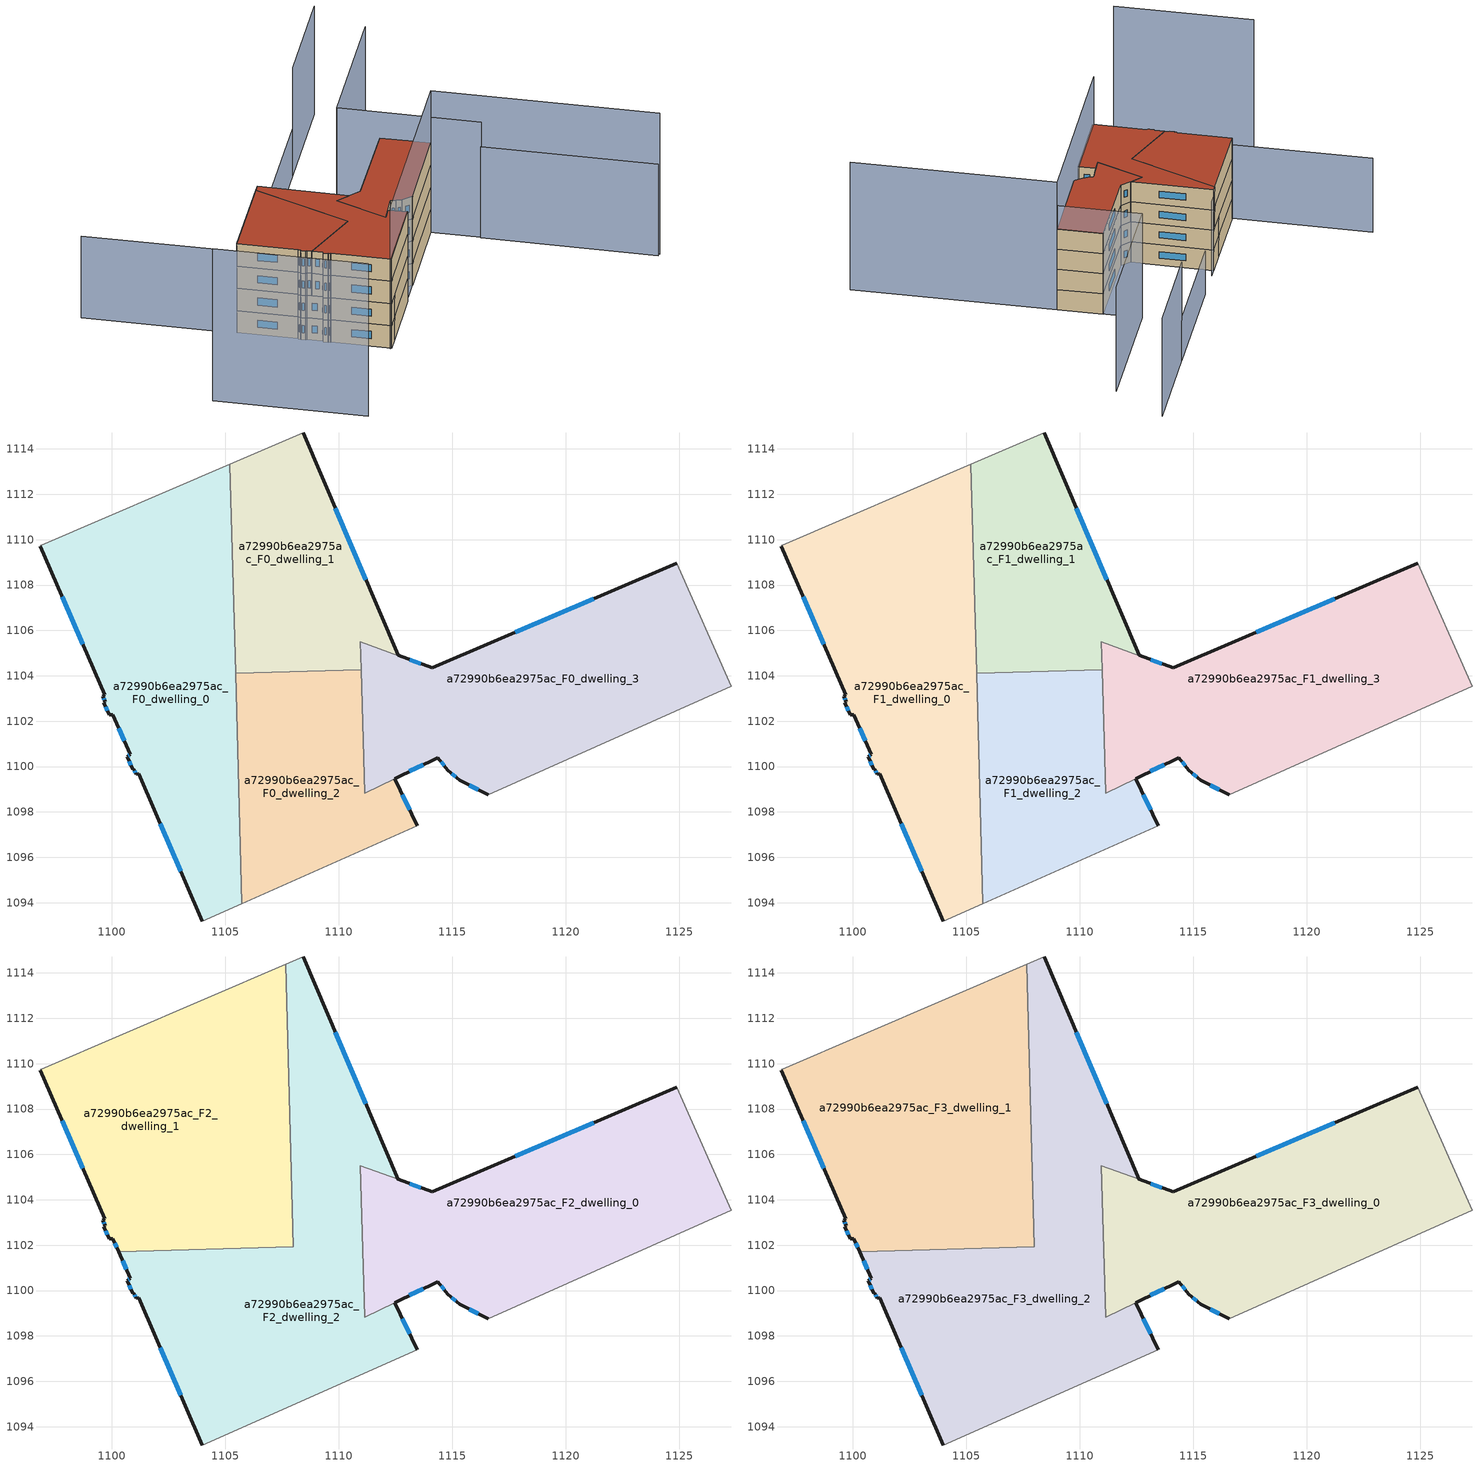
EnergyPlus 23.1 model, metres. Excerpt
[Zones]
a72990b6ea2975ac_F0_dwelling_0
 floor ground (EU_floor_Construction): 1105.2,1113.33 1105.73,1093.95 1103.99,1093.17 1101.18,1099.69 1101.06,1099.65 1100.96,1099.89 1100.91,1099.88 1100.67,1100.43 1100.81,1100.55 1100.04,1102.28 1099.88,1102.28 1099.64,1102.82 1099.71,1102.86 1099.59,1103.09 1099.68,1103.16 1096.83,1109.71 1096.89,1109.75 z0
 wall outside (EU_wall_Construction): 1096.83,1109.71 1099.68,1103.16 1099.59,1103.09 1099.71,1102.86 1099.64,1102.82 1099.88,1102.28 1100.04,1102.28 1100.81,1100.55 1100.67,1100.43 1100.91,1099.88 1100.96,1099.89 1101.06,1099.65 1101.18,1099.69 1103.99,1093.17 z0:3
 wall adiabatic (EU_wall_Construction): 1105.2,1113.33 1096.89,1109.75 1096.83,1109.71 / 1103.99,1093.17 1105.73,1093.95 z0:3
 wall to a72990b6ea2975ac_F0_dwelling_2 (EU_wall_Construction): 1105.73,1093.95 1105.45,1104.12 z0:3
 wall to a72990b6ea2975ac_F0_dwelling_1 (EU_wall_Construction): 1105.45,1104.12 1105.2,1113.33 z0:3
 window (EU_Window_Construction): 1100.75,1100.24 1100.83,1100.06 / 1100.76,1100.51 1100.72,1100.47 / 1100.3,1101.69 1100.55,1101.14 / 1099.72,1102.63 1099.8,1102.46 / 1099.63,1103.01 1099.67,1102.94 / 1097.8,1107.48 1098.71,1105.39 / 1102.13,1097.47 1103.03,1095.39 / 1101,1099.81 1101.03,1099.73 z1.02:1.98
a72990b6ea2975ac_F0_dwelling_1
 floor ground (EU_floor_Construction): 1108.42,1114.72 1112.61,1104.9 1110.95,1105.5 1110.98,1104.27 1105.45,1104.12 1105.2,1113.33 z0
 wall outside (EU_wall_Construction): 1112.61,1104.9 1108.42,1114.72 z0:3
 wall to a72990b6ea2975ac_F0_dwelling_2 (EU_wall_Construction): 1105.45,1104.12 1110.98,1104.27 z0:3
 wall adiabatic (EU_wall_Construction): 1108.42,1114.72 1105.2,1113.33 z0:3
 wall to a72990b6ea2975ac_F0_dwelling_3 (EU_wall_Construction): 1110.98,1104.27 1110.95,1105.5 1112.61,1104.89 z0:3
 window (EU_Window_Construction): 1111.19,1108.24 1109.85,1111.38 z1.02:1.98
a72990b6ea2975ac_F0_dwelling_2
 floor ground (EU_floor_Construction): 1110.98,1104.27 1111.13,1098.82 1112.46,1099.47 1113.45,1097.38 1105.73,1093.95 1105.45,1104.12 z0
 wall outside (EU_wall_Construction): 1113.45,1097.38 1112.46,1099.47 z0:3
 wall adiabatic (EU_wall_Construction): 1105.73,1093.95 1113.45,1097.38 z0:3
 wall to a72990b6ea2975ac_F0_dwelling_3 (EU_wall_Construction): 1112.46,1099.47 1111.13,1098.82 1110.98,1104.27 z0:3
 window (EU_Window_Construction): 1113.12,1098.09 1112.8,1098.76 z1.02:1.98
a72990b6ea2975ac_F0_dwelling_3
 floor ground (EU_floor_Construction): 1124.9,1108.95 1127.28,1103.54 1116.58,1098.77 1115.33,1099.4 1114.8,1099.85 1114.35,1100.39 1111.13,1098.82 1110.95,1105.5 1112.62,1104.9 1114.11,1104.36 z0
 wall outside (EU_wall_Construction): 1124.9,1108.95 1114.11,1104.36 1112.62,1104.9 / 1112.47,1099.47 1114.35,1100.39 1114.8,1099.85 1115.33,1099.4 1116.58,1098.77 z0:3
 wall adiabatic (EU_wall_Construction): 1116.58,1098.77 1127.28,1103.54 1124.9,1108.95 z0:3
 window (EU_Window_Construction): 1113.6,1104.54 1113.12,1104.71 / 1121.23,1107.39 1117.78,1105.92 / 1115.75,1099.18 1116.15,1098.98 / 1114.98,1099.69 1115.15,1099.55 / 1114.5,1100.21 1114.65,1100.03 / 1113.11,1099.78 1113.71,1100.08 z1.02:1.98
a72990b6ea2975ac_F1_dwelling_0
 floor to a72990b6ea2975ac_F0_dwelling_0 (EU_floor_Construction): 1105.2,1113.33 1105.73,1093.95 1103.99,1093.17 1101.18,1099.69 1101.06,1099.65 1100.96,1099.89 1100.91,1099.88 1100.67,1100.43 1100.81,1100.55 1100.04,1102.28 1099.88,1102.28 1099.64,1102.82 1099.71,1102.86 1099.59,1103.09 1099.68,1103.16 1096.83,1109.71 1096.89,1109.75 z3
 wall outside (EU_wall_Construction): 1096.83,1109.71 1099.68,1103.16 1099.59,1103.09 1099.71,1102.86 1099.64,1102.82 1099.88,1102.28 1100.04,1102.28 1100.81,1100.55 1100.67,1100.43 1100.91,1099.88 1100.96,1099.89 1101.06,1099.65 1101.18,1099.69 1103.99,1093.17 z3:6
 wall adiabatic (EU_wall_Construction): 1105.2,1113.33 1096.89,1109.75 1096.83,1109.71 / 1103.99,1093.17 1105.73,1093.95 z3:6
 wall to a72990b6ea2975ac_F1_dwelling_2 (EU_wall_Construction): 1105.73,1093.95 1105.45,1104.12 z3:6
 wall to a72990b6ea2975ac_F1_dwelling_1 (EU_wall_Construction): 1105.45,1104.12 1105.2,1113.33 z3:6
 window (EU_Window_Construction): 1100.75,1100.24 1100.83,1100.06 / 1100.76,1100.51 1100.72,1100.47 / 1100.3,1101.69 1100.55,1101.14 / 1099.72,1102.63 1099.8,1102.46 / 1099.63,1103.01 1099.67,1102.94 / 1097.8,1107.48 1098.71,1105.39 / 1102.13,1097.47 1103.03,1095.39 / 1101,1099.81 1101.03,1099.73 z4.02:4.98
a72990b6ea2975ac_F1_dwelling_1
 floor to a72990b6ea2975ac_F0_dwelling_1 (EU_floor_Construction): 1108.42,1114.72 1112.61,1104.89 1110.95,1105.5 1110.98,1104.27 1105.45,1104.12 1105.2,1113.33 z3
 wall outside (EU_wall_Construction): 1112.61,1104.9 1108.42,1114.72 z3:6
 wall to a72990b6ea2975ac_F1_dwelling_2 (EU_wall_Construction): 1105.45,1104.12 1110.98,1104.27 z3:6
 wall adiabatic (EU_wall_Construction): 1108.42,1114.72 1105.2,1113.33 z3:6
 wall to a72990b6ea2975ac_F1_dwelling_3 (EU_wall_Construction): 1110.98,1104.27 1110.95,1105.5 1112.61,1104.89 z3:6
 window (EU_Window_Construction): 1111.19,1108.24 1109.85,1111.38 z4.02:4.98
a72990b6ea2975ac_F1_dwelling_2
 floor to a72990b6ea2975ac_F0_dwelling_2 (EU_floor_Construction): 1110.98,1104.27 1111.13,1098.82 1112.46,1099.47 1113.45,1097.38 1105.73,1093.95 1105.45,1104.12 z3
 wall outside (EU_wall_Construction): 1113.45,1097.38 1112.46,1099.47 z3:6
 wall adiabatic (EU_wall_Construction): 1105.73,1093.95 1113.45,1097.38 z3:6
 wall to a72990b6ea2975ac_F1_dwelling_3 (EU_wall_Construction): 1112.46,1099.47 1111.13,1098.82 1110.98,1104.27 z3:6
 window (EU_Window_Construction): 1113.12,1098.09 1112.8,1098.76 z4.02:4.98
a72990b6ea2975ac_F1_dwelling_3
 floor to a72990b6ea2975ac_F0_dwelling_3 (EU_floor_Construction): 1124.9,1108.95 1127.28,1103.54 1116.58,1098.77 1115.33,1099.4 1114.8,1099.85 1114.35,1100.39 1111.13,1098.82 1110.95,1105.5 1112.62,1104.9 1114.11,1104.36 z3
 wall outside (EU_wall_Construction): 1124.9,1108.95 1114.11,1104.36 1112.62,1104.9 / 1112.47,1099.47 1114.35,1100.39 1114.8,1099.85 1115.33,1099.4 1116.58,1098.77 z3:6
 wall adiabatic (EU_wall_Construction): 1116.58,1098.77 1127.28,1103.54 1124.9,1108.95 z3:6
 window (EU_Window_Construction): 1113.6,1104.54 1113.12,1104.71 / 1121.23,1107.39 1117.78,1105.92 / 1115.75,1099.18 1116.15,1098.98 / 1114.98,1099.69 1115.15,1099.55 / 1114.5,1100.21 1114.65,1100.03 / 1113.11,1099.78 1113.71,1100.08 z4.02:4.98
a72990b6ea2975ac_F2_dwelling_0
 floor to a72990b6ea2975ac_F1_dwelling_3 (EU_floor_Construction): 1124.9,1108.95 1127.28,1103.54 1116.58,1098.77 1115.33,1099.4 1114.8,1099.85 1114.35,1100.39 1111.13,1098.82 1110.95,1105.5 1112.62,1104.9 1114.11,1104.36 z6
 wall outside (EU_wall_Construction): 1124.9,1108.95 1114.11,1104.36 1112.62,1104.9 / 1112.47,1099.47 1114.35,1100.39 1114.8,1099.85 1115.33,1099.4 1116.58,1098.77 z6:9
 wall adiabatic (EU_wall_Construction): 1116.58,1098.77 1127.28,1103.54 1124.9,1108.95 z6:9
 wall to a72990b6ea2975ac_F2_dwelling_2 (EU_wall_Construction): 1112.61,1104.9 1110.95,1105.5 1111.13,1098.82 1112.46,1099.47 z6:9
 window (EU_Window_Construction): 1113.6,1104.54 1113.12,1104.71 / 1121.23,1107.39 1117.78,1105.92 / 1115.75,1099.18 1116.15,1098.98 / 1114.98,1099.69 1115.15,1099.55 / 1114.5,1100.21 1114.65,1100.03 / 1113.11,1099.78 1113.71,1100.08 z7.02:7.98
a72990b6ea2975ac_F2_dwelling_1
 floor to a72990b6ea2975ac_F1_dwelling_0 (EU_floor_Construction): 1105.2,1113.33 1105.51,1101.86 1100.29,1101.72 1100.04,1102.28 1099.88,1102.28 1099.64,1102.82 1099.71,1102.86 1099.59,1103.09 1099.68,1103.16 1096.83,1109.71 1096.89,1109.75 z6
 floor to a72990b6ea2975ac_F1_dwelling_1 (EU_floor_Construction): 1107.65,1114.39 1107.93,1104.19 1105.45,1104.12 1105.2,1113.33 z6
 floor to a72990b6ea2975ac_F1_dwelling_2 (EU_floor_Construction): 1107.93,1104.19 1107.99,1101.93 1105.51,1101.86 1105.45,1104.12 z6
 wall outside (EU_wall_Construction): 1096.83,1109.71 1099.68,1103.16 1099.59,1103.09 1099.71,1102.86 1099.64,1102.82 1099.88,1102.28 1100.04,1102.28 1100.29,1101.72 z6:9
 wall to a72990b6ea2975ac_F2_dwelling_2 (EU_wall_Construction): 1100.29,1101.72 1107.99,1101.93 1107.65,1114.39 z6:9
 wall adiabatic (EU_wall_Construction): 1107.65,1114.39 1096.89,1109.75 1096.83,1109.71 z6:9
 window (EU_Window_Construction): 1100.12,1102.09 1100.2,1101.91 / 1099.72,1102.63 1099.8,1102.46 / 1099.63,1103.01 1099.67,1102.94 / 1097.8,1107.48 1098.71,1105.39 z7.02:7.98
a72990b6ea2975ac_F2_dwelling_2
 floor to a72990b6ea2975ac_F1_dwelling_1 (EU_floor_Construction): 1108.42,1114.72 1112.61,1104.89 1110.95,1105.5 1110.98,1104.27 1107.93,1104.19 1107.65,1114.39 z6
 floor to a72990b6ea2975ac_F1_dwelling_2 (EU_floor_Construction): 1110.98,1104.27 1111.13,1098.82 1112.46,1099.47 1113.45,1097.38 1105.73,1093.95 1105.51,1101.86 1107.99,1101.93 1107.93,1104.19 z6
 floor to a72990b6ea2975ac_F1_dwelling_0 (EU_floor_Construction): 1105.51,1101.86 1105.73,1093.95 1103.99,1093.17 1101.18,1099.69 1101.06,1099.65 1100.96,1099.89 1100.91,1099.88 1100.67,1100.43 1100.81,1100.55 1100.29,1101.72 z6
 wall outside (EU_wall_Construction): 1100.29,1101.72 1100.81,1100.55 1100.67,1100.43 1100.91,1099.88 1100.96,1099.89 1101.06,1099.65 1101.18,1099.69 1103.99,1093.17 / 1112.61,1104.89 1108.42,1114.72 / 1113.45,1097.38 1112.46,1099.47 z6:9
 wall adiabatic (EU_wall_Construction): 1108.42,1114.72 1107.65,1114.39 / 1103.99,1093.17 1113.45,1097.38 z6:9
 window (EU_Window_Construction): 1102.13,1097.47 1103.03,1095.39 / 1101,1099.81 1101.03,1099.73 / 1100.75,1100.24 1100.83,1100.06 / 1100.76,1100.51 1100.72,1100.47 / 1100.47,1101.32 1100.63,1100.95 / 1111.18,1108.24 1109.85,1111.38 / 1113.12,1098.09 1112.8,1098.76 z7.02:7.98
a72990b6ea2975ac_F3_dwelling_0
 floor to a72990b6ea2975ac_F2_dwelling_0 (EU_floor_Construction): 1124.9,1108.95 1127.28,1103.54 1116.58,1098.77 1115.33,1099.4 1114.8,1099.85 1114.35,1100.39 1111.13,1098.82 1110.95,1105.5 1112.62,1104.9 1114.11,1104.36 z9
 wall outside (EU_wall_Construction): 1124.9,1108.95 1114.11,1104.36 1112.62,1104.9 / 1112.47,1099.47 1114.35,1100.39 1114.8,1099.85 1115.33,1099.4 1116.58,1098.77 z9:12
 wall adiabatic (EU_wall_Construction): 1116.58,1098.77 1127.28,1103.54 1124.9,1108.95 z9:12
 wall to a72990b6ea2975ac_F3_dwelling_2 (EU_wall_Construction): 1112.61,1104.9 1110.95,1105.5 1111.13,1098.82 1112.46,1099.47 z9:12
 window (EU_Window_Construction): 1113.6,1104.54 1113.12,1104.71 / 1121.23,1107.39 1117.78,1105.92 / 1115.75,1099.18 1116.15,1098.98 / 1114.98,1099.69 1115.15,1099.55 / 1114.5,1100.21 1114.65,1100.03 / 1113.11,1099.78 1113.71,1100.08 z10.02:10.98
 roof outside (EU_roof_Construction): 1127.28,1103.54 1124.9,1108.95 1114.11,1104.36 1112.62,1104.9 1110.95,1105.5 1111.13,1098.82 1114.35,1100.39 1114.8,1099.85 1115.33,1099.4 1116.58,1098.77 z12
a72990b6ea2975ac_F3_dwelling_1
 floor to a72990b6ea2975ac_F2_dwelling_1 (EU_floor_Construction): 1107.65,1114.39 1107.99,1101.93 1100.29,1101.72 1100.04,1102.28 1099.88,1102.28 1099.64,1102.82 1099.71,1102.86 1099.59,1103.09 1099.68,1103.16 1096.83,1109.71 1096.89,1109.75 z9
 wall outside (EU_wall_Construction): 1096.83,1109.71 1099.68,1103.16 1099.59,1103.09 1099.71,1102.86 1099.64,1102.82 1099.88,1102.28 1100.04,1102.28 1100.29,1101.72 z9:12
 wall to a72990b6ea2975ac_F3_dwelling_2 (EU_wall_Construction): 1100.29,1101.72 1107.99,1101.93 1107.65,1114.39 z9:12
 wall adiabatic (EU_wall_Construction): 1107.65,1114.39 1096.89,1109.75 1096.83,1109.71 z9:12
 window (EU_Window_Construction): 1100.12,1102.09 1100.2,1101.91 / 1099.72,1102.63 1099.8,1102.46 / 1099.63,1103.01 1099.67,1102.94 / 1097.8,1107.48 1098.71,1105.39 z10.02:10.98
 roof outside (EU_roof_Construction): 1107.99,1101.93 1107.65,1114.39 1096.89,1109.75 1096.83,1109.71 1099.68,1103.16 1099.59,1103.09 1099.71,1102.86 1099.64,1102.82 1099.88,1102.28 1100.04,1102.28 1100.29,1101.72 z12
a72990b6ea2975ac_F3_dwelling_2
 floor to a72990b6ea2975ac_F2_dwelling_2 (EU_floor_Construction): 1108.42,1114.72 1112.61,1104.89 1110.95,1105.5 1111.13,1098.82 1112.46,1099.47 1113.45,1097.38 1103.99,1093.17 1101.18,1099.69 1101.06,1099.65 1100.96,1099.89 1100.91,1099.88 1100.67,1100.43 1100.81,1100.55 1100.29,1101.72 1107.99,1101.93 1107.65,1114.39 z9
 wall outside (EU_wall_Construction): 1100.29,1101.72 1100.81,1100.55 1100.67,1100.43 1100.91,1099.88 1100.96,1099.89 1101.06,1099.65 1101.18,1099.69 1103.99,1093.17 / 1112.61,1104.89 1108.42,1114.72 / 1113.45,1097.38 1112.46,1099.47 z9:12
 wall adiabatic (EU_wall_Construction): 1108.42,1114.72 1107.65,1114.39 / 1103.99,1093.17 1113.45,1097.38 z9:12
 window (EU_Window_Construction): 1102.13,1097.47 1103.03,1095.39 / 1101,1099.81 1101.03,1099.73 / 1100.75,1100.24 1100.83,1100.06 / 1100.76,1100.51 1100.72,1100.47 / 1100.47,1101.32 1100.63,1100.95 / 1111.18,1108.24 1109.85,1111.38 / 1113.12,1098.09 1112.8,1098.76 z10.02:10.98
 roof outside (EU_roof_Construction): 1113.45,1097.38 1112.46,1099.47 1111.13,1098.82 1110.95,1105.5 1112.61,1104.89 1108.42,1114.72 1107.65,1114.39 1107.99,1101.93 1100.29,1101.72 1100.81,1100.55 1100.67,1100.43 1100.91,1099.88 1100.96,1099.89 1101.06,1099.65 1101.18,1099.69 1103.99,1093.17 z12
shading: 1103.77,1093.26 1127.29,1103.54 / 1127.29,1103.54 1137.95,1079.14 z0:19; 1137.6,1079.14 1129.43,1098.1 z0:12.3; 1129.58,1098.14 1122.88,1113.56 / 1122.88,1113.56 1139.27,1120.67 z0:15.5; 1109.58,1115.22 1096.78,1109.68 / 1096.78,1109.68 1089.57,1126.3 z0:11; 1128.56,1123.43 1113.7,1117.01 z0:6.4; 1083.11,1103.78 1090.33,1087.24 z0:20.5; 1140.92,1128.8 1128.51,1123.41 z0:14.6
[Building]
EU S2 Campaign: North Axis=0; Terrain=City; Solar Distribution=FullExterior
[Site:Location]
Vienna: Latitude=48; Longitude=16.5; Time Zone=1; Elevation=183
[SizingPeriod:WeatherFileDays]
AnnualSizingPeriod: Begin Month=1; Begin Day of Month=1; End Month=12; End Day of Month=31; Day of Week for Start Day=Monday; Use Weather File Daylight Saving Period=No; Use Weather File Rain and Snow Indicators=No
[MATERIAL]
EU_InternalMass_Material: Roughness=MediumRough; Thickness=0.1; Conductivity=1; Density=1800; Specific Heat=900; Thermal Absorptance=0.9; Solar Absorptance=0.7; Visible Absorptance=0.7
[MATERIAL:NOMASS] Roughness=MediumRough; Thermal Absorptance=0.9; Solar Absorptance=0.7; Visible Absorptance=0.7
Name | Thermal Resistance
EU_wall_NoMass | 0.942466
EU_roof_NoMass | 0.551687
EU_floor_NoMass | 0.66527
[WINDOWMATERIAL:SIMPLEGLAZINGSYSTEM]
EU_Window_SimpleGlazing: UFactor=2.03367; Solar Heat Gain Coefficient=0.65; Visible Transmittance=0.65
[CONSTRUCTION]
EU_wall_Construction: EU_wall_NoMass
EU_roof_Construction: EU_roof_NoMass
EU_floor_Construction: EU_floor_NoMass
EU_Window_Construction: EU_Window_SimpleGlazing
EU_InternalMass_Construction: EU_InternalMass_Material
[ZONE] Type=1; Multiplier=1; Ceiling Height=autocalculate; Floor Area=autocalculate; Part of Total Floor Area=Yes
Name | Volume
a72990b6ea2975ac_F0_dwelling_0; a72990b6ea2975ac_F1_dwelling_0 | 298.418
a72990b6ea2975ac_F2_dwelling_0; a72990b6ea2975ac_F0_dwelling_3; a72990b6ea2975ac_F1_dwelling_3 | 276.272
a72990b6ea2975ac_F3_dwelling_0 | 276.254
a72990b6ea2975ac_F0_dwelling_1 | 157.265
a72990b6ea2975ac_F1_dwelling_1 | 157.174
a72990b6ea2975ac_F2_dwelling_1; a72990b6ea2975ac_F3_dwelling_1 | 298.471
a72990b6ea2975ac_F0_dwelling_2; a72990b6ea2975ac_F1_dwelling_2 | 163.399
a72990b6ea2975ac_F2_dwelling_2; a72990b6ea2975ac_F3_dwelling_2 | 320.524
[INTERNALMASS] Construction=EU_InternalMass_Construction
Name | Zone or ZoneList | Surface Area
a72990b6ea2975ac_F0_dwelling_0_EU_InternalMass | a72990b6ea2975ac_F0_dwelling_0 | 99.4721
a72990b6ea2975ac_F0_dwelling_1_EU_InternalMass | a72990b6ea2975ac_F0_dwelling_1 | 52.4123
a72990b6ea2975ac_F0_dwelling_2_EU_InternalMass | a72990b6ea2975ac_F0_dwelling_2 | 54.4643
a72990b6ea2975ac_F0_dwelling_3_EU_InternalMass | a72990b6ea2975ac_F0_dwelling_3 | 92.0852
a72990b6ea2975ac_F1_dwelling_0_EU_InternalMass | a72990b6ea2975ac_F1_dwelling_0 | 99.4721
a72990b6ea2975ac_F1_dwelling_1_EU_InternalMass | a72990b6ea2975ac_F1_dwelling_1 | 52.4123
a72990b6ea2975ac_F1_dwelling_2_EU_InternalMass | a72990b6ea2975ac_F1_dwelling_2 | 54.4643
a72990b6ea2975ac_F1_dwelling_3_EU_InternalMass | a72990b6ea2975ac_F1_dwelling_3 | 92.0852
a72990b6ea2975ac_F2_dwelling_0_EU_InternalMass | a72990b6ea2975ac_F2_dwelling_0 | 92.0921
a72990b6ea2975ac_F2_dwelling_1_EU_InternalMass | a72990b6ea2975ac_F2_dwelling_1 | 99.4915
a72990b6ea2975ac_F2_dwelling_2_EU_InternalMass | a72990b6ea2975ac_F2_dwelling_2 | 106.858
a72990b6ea2975ac_F3_dwelling_0_EU_InternalMass | a72990b6ea2975ac_F3_dwelling_0 | 92.0921
a72990b6ea2975ac_F3_dwelling_1_EU_InternalMass | a72990b6ea2975ac_F3_dwelling_1 | 99.4915
a72990b6ea2975ac_F3_dwelling_2_EU_InternalMass | a72990b6ea2975ac_F3_dwelling_2 | 106.858
[OTHEREQUIPMENT] Fuel Type=Electricity; Design Level Calculation Method=Watts/Area; Power per Zone Floor Area=1; Fraction Latent=0; Fraction Radiant=0; Fraction Lost=0; Carbon Dioxide Generation Rate=0; EndUse Subcategory=EU_Step8_InternalGains
Name | Zone or ZoneList or Space or SpaceList | Schedule
EU_Step8_InternalGain_a72990b6ea2975ac_F0_dwelling_0_f000 | a72990b6ea2975ac_F0_dwelling_0 | EU_Step8_GainSchedule_a72990b6ea2975ac_F0_dwelling_0_f000
EU_Step8_InternalGain_a72990b6ea2975ac_F0_dwelling_1_f000 | a72990b6ea2975ac_F0_dwelling_1 | EU_Step8_GainSchedule_a72990b6ea2975ac_F0_dwelling_1_f000
EU_Step8_InternalGain_a72990b6ea2975ac_F0_dwelling_2_f000 | a72990b6ea2975ac_F0_dwelling_2 | EU_Step8_GainSchedule_a72990b6ea2975ac_F0_dwelling_2_f000
EU_Step8_InternalGain_a72990b6ea2975ac_F0_dwelling_3_f000 | a72990b6ea2975ac_F0_dwelling_3 | EU_Step8_GainSchedule_a72990b6ea2975ac_F0_dwelling_3_f000
EU_Step8_InternalGain_a72990b6ea2975ac_F1_dwelling_0_f000 | a72990b6ea2975ac_F1_dwelling_0 | EU_Step8_GainSchedule_a72990b6ea2975ac_F1_dwelling_0_f000
EU_Step8_InternalGain_a72990b6ea2975ac_F1_dwelling_1_f000 | a72990b6ea2975ac_F1_dwelling_1 | EU_Step8_GainSchedule_a72990b6ea2975ac_F1_dwelling_1_f000
EU_Step8_InternalGain_a72990b6ea2975ac_F1_dwelling_2_f000 | a72990b6ea2975ac_F1_dwelling_2 | EU_Step8_GainSchedule_a72990b6ea2975ac_F1_dwelling_2_f000
EU_Step8_InternalGain_a72990b6ea2975ac_F1_dwelling_3_f000 | a72990b6ea2975ac_F1_dwelling_3 | EU_Step8_GainSchedule_a72990b6ea2975ac_F1_dwelling_3_f000
EU_Step8_InternalGain_a72990b6ea2975ac_F2_dwelling_0_f000 | a72990b6ea2975ac_F2_dwelling_0 | EU_Step8_GainSchedule_a72990b6ea2975ac_F2_dwelling_0_f000
EU_Step8_InternalGain_a72990b6ea2975ac_F2_dwelling_1_f000 | a72990b6ea2975ac_F2_dwelling_1 | EU_Step8_GainSchedule_a72990b6ea2975ac_F2_dwelling_1_f000
EU_Step8_InternalGain_a72990b6ea2975ac_F2_dwelling_2_f000 | a72990b6ea2975ac_F2_dwelling_2 | EU_Step8_GainSchedule_a72990b6ea2975ac_F2_dwelling_2_f000
EU_Step8_InternalGain_a72990b6ea2975ac_F3_dwelling_0_f000 | a72990b6ea2975ac_F3_dwelling_0 | EU_Step8_GainSchedule_a72990b6ea2975ac_F3_dwelling_0_f000
EU_Step8_InternalGain_a72990b6ea2975ac_F3_dwelling_1_f000 | a72990b6ea2975ac_F3_dwelling_1 | EU_Step8_GainSchedule_a72990b6ea2975ac_F3_dwelling_1_f000
EU_Step8_InternalGain_a72990b6ea2975ac_F3_dwelling_2_f000 | a72990b6ea2975ac_F3_dwelling_2 | EU_Step8_GainSchedule_a72990b6ea2975ac_F3_dwelling_2_f000
[ZONEVENTILATION:DESIGNFLOWRATE] Schedule=EU_AlwaysOn; Design Flow Rate Calculation Method=AirChanges/Hour; Air Changes per Hour=0.530523; Ventilation Type=Natural; Fan Pressure Rise=0; Fan Total Efficiency=1; Constant Term Coefficient=1; Temperature Term Coefficient=0; Velocity Term Coefficient=0; Velocity Squared Term Coefficient=0; Minimum Indoor Temperature=-100; Maximum Indoor Temperature=100; Delta Temperature=-100; Minimum Outdoor Temperature=-100; Maximum Outdoor Temperature=100; Maximum Wind Speed=40
Name | Zone or ZoneList or Space or SpaceList
EU_ConstantAir_a72990b6ea2975ac_F0_dwelling_0 | a72990b6ea2975ac_F0_dwelling_0
EU_ConstantAir_a72990b6ea2975ac_F0_dwelling_1 | a72990b6ea2975ac_F0_dwelling_1
EU_ConstantAir_a72990b6ea2975ac_F0_dwelling_2 | a72990b6ea2975ac_F0_dwelling_2
EU_ConstantAir_a72990b6ea2975ac_F0_dwelling_3 | a72990b6ea2975ac_F0_dwelling_3
EU_ConstantAir_a72990b6ea2975ac_F1_dwelling_0 | a72990b6ea2975ac_F1_dwelling_0
EU_ConstantAir_a72990b6ea2975ac_F1_dwelling_1 | a72990b6ea2975ac_F1_dwelling_1
EU_ConstantAir_a72990b6ea2975ac_F1_dwelling_2 | a72990b6ea2975ac_F1_dwelling_2
EU_ConstantAir_a72990b6ea2975ac_F1_dwelling_3 | a72990b6ea2975ac_F1_dwelling_3
EU_ConstantAir_a72990b6ea2975ac_F2_dwelling_0 | a72990b6ea2975ac_F2_dwelling_0
EU_ConstantAir_a72990b6ea2975ac_F2_dwelling_1 | a72990b6ea2975ac_F2_dwelling_1
EU_ConstantAir_a72990b6ea2975ac_F2_dwelling_2 | a72990b6ea2975ac_F2_dwelling_2
EU_ConstantAir_a72990b6ea2975ac_F3_dwelling_0 | a72990b6ea2975ac_F3_dwelling_0
EU_ConstantAir_a72990b6ea2975ac_F3_dwelling_1 | a72990b6ea2975ac_F3_dwelling_1
EU_ConstantAir_a72990b6ea2975ac_F3_dwelling_2 | a72990b6ea2975ac_F3_dwelling_2
[HVACTEMPLATE:THERMOSTAT] Constant Heating Setpoint=20; Constant Cooling Setpoint=50
EU_HeatOnly_a72990b6ea2975ac_F0_dwelling_0; EU_HeatOnly_a72990b6ea2975ac_F0_dwelling_1; EU_HeatOnly_a72990b6ea2975ac_F0_dwelling_2; EU_HeatOnly_a72990b6ea2975ac_F0_dwelling_3; EU_HeatOnly_a72990b6ea2975ac_F1_dwelling_0; EU_HeatOnly_a72990b6ea2975ac_F1_dwelling_1; EU_HeatOnly_a72990b6ea2975ac_F1_dwelling_2; EU_HeatOnly_a72990b6ea2975ac_F1_dwelling_3; EU_HeatOnly_a72990b6ea2975ac_F2_dwelling_0; EU_HeatOnly_a72990b6ea2975ac_F2_dwelling_1; EU_HeatOnly_a72990b6ea2975ac_F2_dwelling_2; EU_HeatOnly_a72990b6ea2975ac_F3_dwelling_0; EU_HeatOnly_a72990b6ea2975ac_F3_dwelling_1; EU_HeatOnly_a72990b6ea2975ac_F3_dwelling_2
[HVACTEMPLATE:ZONE:IDEALLOADSAIRSYSTEM] System Availability Schedule=EU_AlwaysOn; Maximum Heating Supply Air Temperature=50; Minimum Cooling Supply Air Temperature=13; Maximum Heating Supply Air Humidity Ratio=0.0156; Minimum Cooling Supply Air Humidity Ratio=0.0077; Heating Limit=NoLimit; Cooling Limit=NoLimit; Heating Availability Schedule=EU_AlwaysOn; Cooling Availability Schedule=EU_CoolingOff; Dehumidification Control Type=ConstantSensibleHeatRatio; Cooling Sensible Heat Ratio=0.7; Dehumidification Setpoint=60; Humidification Control Type=None; Humidification Setpoint=30; Outdoor Air Method=None; Outdoor Air Flow Rate per Person=0.00944; Outdoor Air Flow Rate per Zone Floor Area=0; Outdoor Air Flow Rate per Zone=0; Demand Controlled Ventilation Type=None; Outdoor Air Economizer Type=NoEconomizer; Heat Recovery Type=None; Sensible Heat Recovery Effectiveness=0.7; Latent Heat Recovery Effectiveness=0.65
Name | Template Thermostat
a72990b6ea2975ac_F0_dwelling_0 | EU_HeatOnly_a72990b6ea2975ac_F0_dwelling_0
a72990b6ea2975ac_F0_dwelling_1 | EU_HeatOnly_a72990b6ea2975ac_F0_dwelling_1
a72990b6ea2975ac_F0_dwelling_2 | EU_HeatOnly_a72990b6ea2975ac_F0_dwelling_2
a72990b6ea2975ac_F0_dwelling_3 | EU_HeatOnly_a72990b6ea2975ac_F0_dwelling_3
a72990b6ea2975ac_F1_dwelling_0 | EU_HeatOnly_a72990b6ea2975ac_F1_dwelling_0
a72990b6ea2975ac_F1_dwelling_1 | EU_HeatOnly_a72990b6ea2975ac_F1_dwelling_1
a72990b6ea2975ac_F1_dwelling_2 | EU_HeatOnly_a72990b6ea2975ac_F1_dwelling_2
a72990b6ea2975ac_F1_dwelling_3 | EU_HeatOnly_a72990b6ea2975ac_F1_dwelling_3
a72990b6ea2975ac_F2_dwelling_0 | EU_HeatOnly_a72990b6ea2975ac_F2_dwelling_0
a72990b6ea2975ac_F2_dwelling_1 | EU_HeatOnly_a72990b6ea2975ac_F2_dwelling_1
a72990b6ea2975ac_F2_dwelling_2 | EU_HeatOnly_a72990b6ea2975ac_F2_dwelling_2
a72990b6ea2975ac_F3_dwelling_0 | EU_HeatOnly_a72990b6ea2975ac_F3_dwelling_0
a72990b6ea2975ac_F3_dwelling_1 | EU_HeatOnly_a72990b6ea2975ac_F3_dwelling_1
a72990b6ea2975ac_F3_dwelling_2 | EU_HeatOnly_a72990b6ea2975ac_F3_dwelling_2
[SIZING:ZONE] Zone Cooling Design Supply Air Temperature Input Method=SupplyAirTemperature; Zone Cooling Design Supply Air Temperature=13; Zone Heating Design Supply Air Temperature Input Method=SupplyAirTemperature; Zone Heating Design Supply Air Temperature=50; Zone Cooling Design Supply Air Humidity Ratio=0.008; Zone Heating Design Supply Air Humidity Ratio=0.008; Cooling Design Air Flow Method=DesignDay; Cooling Design Air Flow Rate=0; Cooling Minimum Air Flow per Zone Floor Area=0.000762; Cooling Minimum Air Flow=0; Cooling Minimum Air Flow Fraction=0.2; Heating Design Air Flow Method=DesignDay; Heating Design Air Flow Rate=0; Heating Maximum Air Flow per Zone Floor Area=0.002032; Heating Maximum Air Flow=0.141576; Heating Maximum Air Flow Fraction=0.3; Account for Dedicated Outdoor Air System=No; Dedicated Outdoor Air System Control Strategy=NeutralSupplyAir; Dedicated Outdoor Air Low Setpoint Temperature for Design=autosize; Dedicated Outdoor Air High Setpoint Temperature for Design=autosize; Zone Load Sizing Method=Sensible Load Only No Latent Load; Zone Latent Cooling Design Supply Air Humidity Ratio Input Method=HumidityRatioDifference; Zone Cooling Design Supply Air Humidity Ratio Difference=0.005; Zone Latent Heating Design Supply Air Humidity Ratio Input Method=HumidityRatioDifference; Zone Humidification Design Supply Air Humidity Ratio Difference=0.005
a72990b6ea2975ac_F0_dwelling_0; a72990b6ea2975ac_F0_dwelling_1; a72990b6ea2975ac_F0_dwelling_2; a72990b6ea2975ac_F0_dwelling_3; a72990b6ea2975ac_F1_dwelling_0; a72990b6ea2975ac_F1_dwelling_1; a72990b6ea2975ac_F1_dwelling_2; a72990b6ea2975ac_F1_dwelling_3; a72990b6ea2975ac_F2_dwelling_0; a72990b6ea2975ac_F2_dwelling_1; a72990b6ea2975ac_F2_dwelling_2; a72990b6ea2975ac_F3_dwelling_0; a72990b6ea2975ac_F3_dwelling_1; a72990b6ea2975ac_F3_dwelling_2
[SCHEDULE:CONSTANT]
Name | Hourly Value
EU_AlwaysOn | 1
EU_CoolingOff | 0
[SCHEDULE:FILE] Column Number=1; Rows to Skip at Top=0; Number of Hours of Data=8760; Column Separator=Comma; Interpolate to Timestep=No; Minutes per Item=60; Adjust Schedule for Daylight Savings=Yes
Name | File
EU_Step8_GainSchedule_a72990b6ea2975ac_F0_dwelling_0_f000 | ../../schedules/a72990b6ea2975ac/a72990b6ea2975ac_F0_dwelling_0_f000_gain.csv
EU_Step8_GainSchedule_a72990b6ea2975ac_F0_dwelling_1_f000 | ../../schedules/a72990b6ea2975ac/a72990b6ea2975ac_F0_dwelling_1_f000_gain.csv
EU_Step8_GainSchedule_a72990b6ea2975ac_F0_dwelling_2_f000 | ../../schedules/a72990b6ea2975ac/a72990b6ea2975ac_F0_dwelling_2_f000_gain.csv
EU_Step8_GainSchedule_a72990b6ea2975ac_F0_dwelling_3_f000 | ../../schedules/a72990b6ea2975ac/a72990b6ea2975ac_F0_dwelling_3_f000_gain.csv
EU_Step8_GainSchedule_a72990b6ea2975ac_F1_dwelling_0_f000 | ../../schedules/a72990b6ea2975ac/a72990b6ea2975ac_F1_dwelling_0_f000_gain.csv
EU_Step8_GainSchedule_a72990b6ea2975ac_F1_dwelling_1_f000 | ../../schedules/a72990b6ea2975ac/a72990b6ea2975ac_F1_dwelling_1_f000_gain.csv
EU_Step8_GainSchedule_a72990b6ea2975ac_F1_dwelling_2_f000 | ../../schedules/a72990b6ea2975ac/a72990b6ea2975ac_F1_dwelling_2_f000_gain.csv
EU_Step8_GainSchedule_a72990b6ea2975ac_F1_dwelling_3_f000 | ../../schedules/a72990b6ea2975ac/a72990b6ea2975ac_F1_dwelling_3_f000_gain.csv
EU_Step8_GainSchedule_a72990b6ea2975ac_F2_dwelling_0_f000 | ../../schedules/a72990b6ea2975ac/a72990b6ea2975ac_F2_dwelling_0_f000_gain.csv
EU_Step8_GainSchedule_a72990b6ea2975ac_F2_dwelling_1_f000 | ../../schedules/a72990b6ea2975ac/a72990b6ea2975ac_F2_dwelling_1_f000_gain.csv
EU_Step8_GainSchedule_a72990b6ea2975ac_F2_dwelling_2_f000 | ../../schedules/a72990b6ea2975ac/a72990b6ea2975ac_F2_dwelling_2_f000_gain.csv
EU_Step8_GainSchedule_a72990b6ea2975ac_F3_dwelling_0_f000 | ../../schedules/a72990b6ea2975ac/a72990b6ea2975ac_F3_dwelling_0_f000_gain.csv
EU_Step8_GainSchedule_a72990b6ea2975ac_F3_dwelling_1_f000 | ../../schedules/a72990b6ea2975ac/a72990b6ea2975ac_F3_dwelling_1_f000_gain.csv
EU_Step8_GainSchedule_a72990b6ea2975ac_F3_dwelling_2_f000 | ../../schedules/a72990b6ea2975ac/a72990b6ea2975ac_F3_dwelling_2_f000_gain.csv
